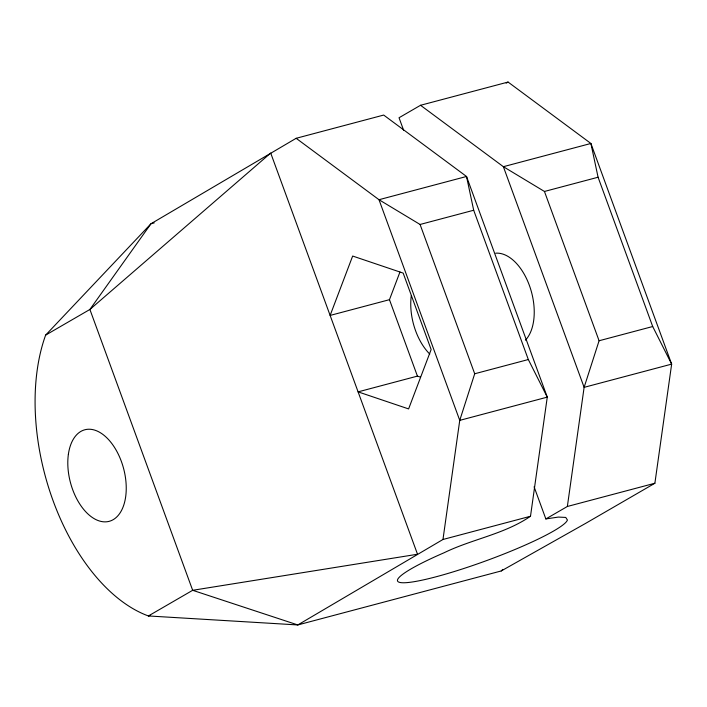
<?xml version="1.0" encoding="UTF-8"?>
<svg xmlns="http://www.w3.org/2000/svg" width="707" height="707" viewBox="0 0 707 707"><rect width="100%" height="100%" fill="white"/><g stroke="black" fill="none" stroke-linecap="round" stroke-linejoin="round"><path stroke-width="1.06" d="M150.511 615.39L148.399 615.956L192.666 590.301L297.806 624.944L442.971 539.485L459.744 420.365L474.706 373.764L420.073 224.472L378.996 199.71L296.153 138.298L150.989 223.748L45.628 335.118A175.796 102.002 75.1 0 0 148.399 615.956L297.806 624.944L501.236 570.956L585.714 523.33L654.885 483.252L671.65 364.123L590.902 143.468L508.068 82.056L420.541 105.281L399.031 117.751L403.591 130.185M534.094 486.805L545.848 518.938L558.38 517.073L565.741 517.436L567.429 520.016A90.452 11.489 -20.1 0 1 436.042 576.788A90.452 11.489 -20.1 0 1 444.102 552.75C472.329 538.99 504.383 534.209 530.497 516.26L547.271 397.131L466.523 176.476L383.68 115.064L296.153 138.298M545.848 518.938L567.359 506.477L584.123 387.348L599.085 340.756L544.452 191.464L503.375 166.693L420.541 105.281M420.524 377.158L417.43 376.115L389.46 299.68L399.95 272.036M501.236 570.956L502.818 569.409M45.628 335.118L89.895 309.463L270.701 153.048L417.519 554.244L192.666 590.301L89.895 309.463L150.989 223.748L154.188 222.908M506.168 83.152L508.068 82.056M420.073 224.472L473.69 210.244L528.323 359.536L547.271 397.131L459.744 420.365L378.996 199.71L466.523 176.476L473.69 210.244M544.452 191.464L598.078 177.236L652.702 326.519L671.65 364.123L584.123 387.348L503.375 166.693L590.902 143.468L598.078 177.236M389.46 299.68L330.125 315.428L352.66 256.04L403.167 273.096L431.137 349.532L408.602 408.92L358.096 391.864L417.43 376.115M474.706 373.764L528.323 359.536M599.085 340.756L652.702 326.519M442.971 539.485L530.497 516.26M567.359 506.477L654.885 483.252M495.713 253.186A47.378 27.493 75.1 0 1 529.95 287.015A47.378 27.493 75.1 0 1 525.416 340.2M429.759 354.083A47.378 27.493 75.1 0 1 411.333 295.499M68.376 454.309A47.378 27.493 75.1 0 0 106.306 521.819A47.378 27.493 75.1 0 0 116.346 450.483A47.378 27.493 75.1 0 0 68.376 454.309"/></g></svg>
